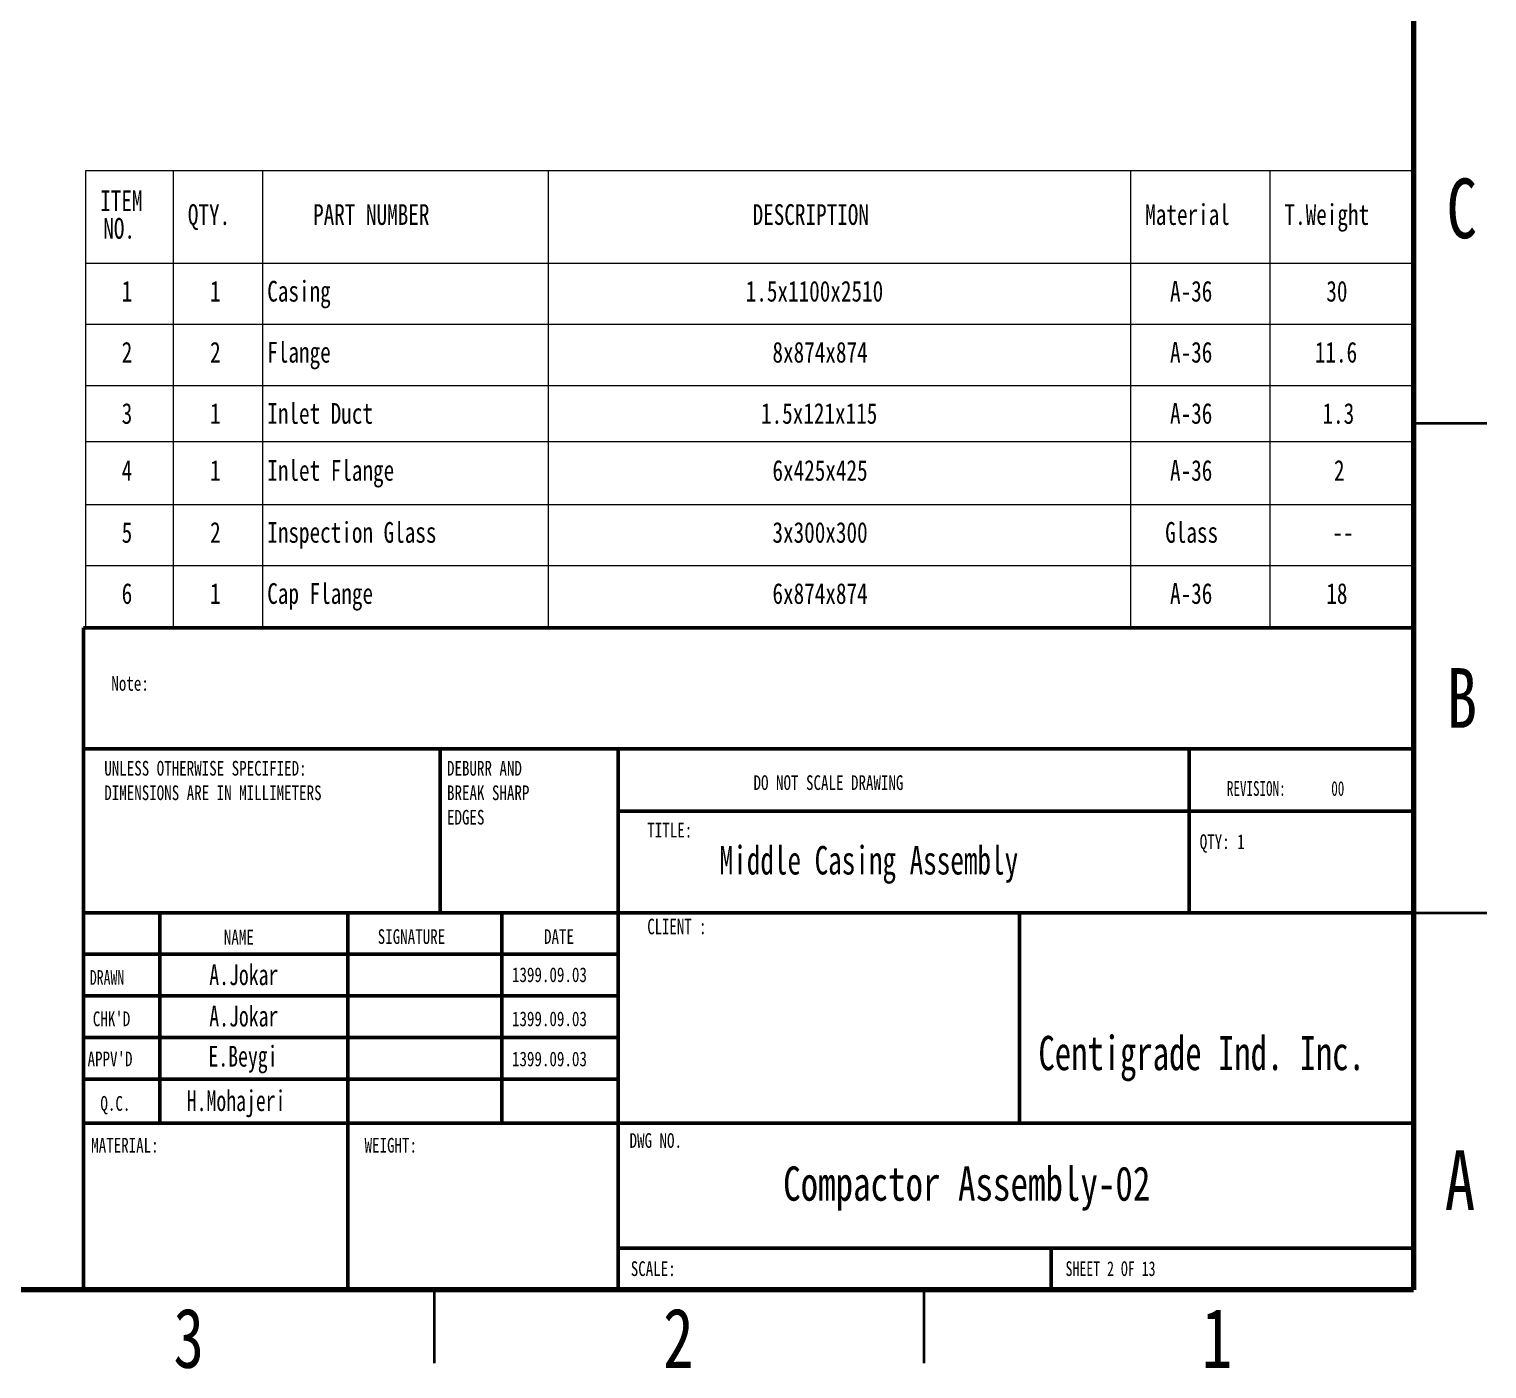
# Paper-space layout 'Sheet2' of a CAD drawing. Header units: millimetres. Extents: x 2 to 418, y 2 to 295.
# Drawn here: x 268.6 to 417.5, y 1.9 to 138.7 of the extents above; entities that cross this region are included whole.
import ezdxf

# ---------------------------------------------------------------- set-up
doc = ezdxf.new("R2010")
doc.units = ezdxf.units.MM
doc.styles.add('SLDTEXTSTYLE0', font='TXT', dxfattribs={"width": 0.75})
doc.styles.add('SLDTEXTSTYLE1', font='TXT', dxfattribs={"width": 0.686449})
doc.styles.add('SLDTEXTSTYLE2', font='TXT', dxfattribs={"width": 0.652778})
doc.styles.add('SLDTEXTSTYLE3', font='TXT', dxfattribs={"width": 0.692308})
doc.styles.add('SLDTEXTSTYLE4', font='TXT', dxfattribs={"width": 0.7})

# ---------------------------------------------------------------- blocks, each defined once
blk = doc.blocks.new('SW_NOTE_16')
at = {"color": 0, "linetype": 'Continuous', "lineweight": 0, "char_height": 1.5, "attachment_point": 1, "style": 'SLDTEXTSTYLE0'}
for s, insert in [('UNLESS OTHERWISE SPECIFIED:', (0, 1.93)), ('DIMENSIONS ARE IN MILLIMETERS', (0, -0.57))]:
    blk.add_mtext(s, dxfattribs=dict(at, insert=insert))
blk = doc.blocks.new('SW_NOTE_17')
at = {"color": 0, "linetype": 'Continuous', "lineweight": 0, "char_height": 1.5, "attachment_point": 1, "style": 'SLDTEXTSTYLE0'}
for s, insert in [('DEBURR AND', (0, 1.93)), ('BREAK SHARP', (0, -0.57)), ('EDGES', (0, -3.07))]:
    blk.add_mtext(s, dxfattribs=dict(at, insert=insert))
blk = doc.blocks.new('SW_TABLEANNOTATION_1')
at = {"color": 0, "linetype": 'Continuous', "lineweight": 0}
for p, q in [((0, 0), (0, -46.53)), ((135.6, 0), (0, 0)), ((8.95, 0), (8.95, -9.43)), ((18.06, 0), (18.06, -9.43)), ((47.25, 0), (47.25, -9.43)), ((106.72, 0), (106.72, -9.43)), ((120.94, 0), (120.94, -9.43)), ((135.6, -46.53), (135.6, 0)), ((0, -9.43), (135.6, -9.43)), ((8.95, -9.43), (8.95, -46.53)), ((18.06, -9.43), (18.06, -46.53)), ((47.25, -9.43), (47.25, -46.53)), ((106.72, -9.43), (106.72, -46.53)), ((120.94, -9.43), (120.94, -46.53)), ((0, -15.66), (135.6, -15.66)), ((0, -21.9), (135.6, -21.9)), ((0, -27.63), (135.6, -27.63)), ((0, -34.06), (135.6, -34.06)), ((0, -40.3), (135.6, -40.3)), ((0, -46.53), (135.6, -46.53))]:
    blk.add_line(p, q, dxfattribs=at)
at = {"color": 0, "linetype": 'Continuous', "lineweight": 0, "attachment_point": 1, "style": 'SLDTEXTSTYLE0'}
for s, insert, char_height in [('ITEM', (1.5, -1.99), 2.117), ('QTY.', (10.45, -3.4), 2.117), ('PART NUMBER', (23.24, -3.4), 2.1167), ('DESCRIPTION', (68.12, -3.4), 2.1167), ('Material', (108.22, -3.4), 2.117), ('T.Weight', (122.44, -3.4), 2.117), ('NO.', (1.81, -4.81), 2.117), ('1', (3.69, -11.23), 2.12), ('1', (12.72, -11.23), 2.12), ('Casing', (18.56, -11.23), 2.117), ('1.5x1100x2510', (67.42, -11.23), 2.1167), ('A-36', (110.75, -11.23), 2.117), ('30', (126.71, -11.23), 2.117), ('2', (3.69, -17.46), 2.12), ('2', (12.72, -17.46), 2.12), ('Flange', (18.56, -17.46), 2.117), ('8x874x874', (70.15, -17.46), 2.117), ('A-36', (110.75, -17.46), 2.117), ('11.6', (125.54, -17.46), 2.117), ('3', (3.69, -23.71), 2.12), ('1', (12.72, -23.71), 2.12), ('Inlet Duct', (18.56, -23.71), 2.117), ('1.5x121x115', (68.98, -23.71), 2.1167), ('A-36', (110.75, -23.71), 2.117), ('1.3', (126.32, -23.71), 2.117), ('4', (3.69, -29.53), 2.12), ('1', (12.72, -29.53), 2.12), ('Inlet Flange', (18.56, -29.53), 2.1167), ('6x425x425', (70.15, -29.53), 2.117), ('A-36', (110.75, -29.53), 2.117), ('2', (127.49, -29.53), 2.12), ('5', (3.69, -35.86), 2.12), ('2', (12.72, -35.86), 2.12), ('Inspection Glass', (18.56, -35.86), 2.1167), ('3x300x300', (70.15, -35.86), 2.117), ('Glass', (110.26, -35.86), 2.117), ('--', (127.33, -35.86), 2.117), ('6', (3.69, -42.1), 2.12), ('1', (12.72, -42.1), 2.12), ('Cap Flange', (18.56, -42.1), 2.117), ('6x874x874', (70.15, -42.1), 2.117), ('A-36', (110.75, -42.1), 2.117), ('18', (126.71, -42.1), 2.117)]:
    blk.add_mtext(s, dxfattribs=dict(at, insert=insert, char_height=char_height))

psp = doc.layouts.new('Sheet2')

# ---------------------------------------------------------------- linework, layer by layer
at = {"color": 7, "linetype": 'Continuous', "lineweight": 70}
for p, q in [((410, 287), (410, 10)), ((410, 10), (10, 10))]:
    psp.add_line(p, q, dxfattribs=at)
at = {"color": 7, "linetype": 'Continuous', "lineweight": 35}
for p, q in [((410, 98.5), (417.5, 98.5)), ((410, 48.5), (417.5, 48.5)), ((310, 10), (310, 2.5)), ((360, 10), (360, 2.5))]:
    psp.add_line(p, q, dxfattribs=at)
at = {"color": 7, "linetype": 'Continuous', "lineweight": 50}
for p, q in [((274.2, 77.597), (410, 77.597)), ((274.2, 77.597), (274.2, 65.25)), ((274.2, 65.25), (410, 65.25)), ((274.2, 65.25), (274.2, 10.25)), ((310.6, 65.25), (310.6, 48.5)), ((328.8, 65.25), (328.8, 10)), ((387.09, 48.5), (387.09, 65.25)), ((410, 58.875), (328.8, 58.875)), ((410, 48.5), (274.2, 48.5)), ((282, 48.5), (282, 27)), ((301.191, 48.5), (301.191, 10.25)), ((316.906, 48.5), (316.906, 27)), ((328.8, 10.25), (328.8, 48.5)), ((369.786, 27), (369.786, 48.5)), ((328.8, 44.25), (274.2, 44.25)), ((328.8, 40), (274.2, 40)), ((328.8, 35.75), (274.2, 35.75)), ((328.8, 31.5), (274.2, 31.5)), ((284.6, 27), (274.2, 27)), ((284.6, 27), (410, 27)), ((328.8, 14.25), (410, 14.25)), ((373, 10), (373, 14.25))]:
    psp.add_line(p, q, dxfattribs=at)

# ---------------------------------------------------------------- block references
at = {"color": 7, "linetype": 'Continuous', "lineweight": 0}
for name, p in [('SW_TABLEANNOTATION_1', (274.396, 124.256)), ('SW_NOTE_16', (276.309, 62.069)), ('SW_NOTE_17', (311.309, 62.069))]:
    psp.add_blockref(name, p, dxfattribs=at)

# ---------------------------------------------------------------- texts
for s, insert, char_height, attachment_point, style in [('C', (414.937, 123.476), 6.096, 2, 'SLDTEXTSTYLE0'), ('B', (414.953, 73.476), 6.096, 2, 'SLDTEXTSTYLE0'), ('Note:', (277.032, 72.666), 1.5, 1, 'SLDTEXTSTYLE0'), ('DO NOT SCALE DRAWING', (342.615, 62.533), 1.5, 1, 'SLDTEXTSTYLE0'), ('REVISION:       00', (390.955, 61.935), 1.5, 1, 'SLDTEXTSTYLE2'), ('TITLE:', (331.76, 57.684), 1.5, 1, 'SLDTEXTSTYLE0'), ('Middle Casing Assembly', (339.152, 55.312), 2.91042, 1, 'SLDTEXTSTYLE4'), ('QTY: 1', (388.179, 56.503), 1.5, 1, 'SLDTEXTSTYLE0'), ('CLIENT :', (331.76, 47.885), 1.5875, 1, 'SLDTEXTSTYLE4'), ('NAME', (288.522, 46.751), 1.5, 1, 'SLDTEXTSTYLE0'), ('SIGNATURE', (304.234, 46.812), 1.5, 1, 'SLDTEXTSTYLE0'), ('DATE', (321.218, 46.812), 1.5, 1, 'SLDTEXTSTYLE0'), ('A.Jokar', (287.033, 43.219), 2.1167, 1, 'SLDTEXTSTYLE4'), ('DRAWN', (274.843, 42.635), 1.5, 1, 'SLDTEXTSTYLE1'), ('1399.09.03', (317.944, 42.917), 1.5, 1, 'SLDTEXTSTYLE0'), ('A.Jokar', (287.033, 38.996), 2.1167, 1, 'SLDTEXTSTYLE4'), ("CHK'D", (275.139, 38.412), 1.5, 1, 'SLDTEXTSTYLE0'), ('1399.09.03', (317.944, 38.412), 1.5, 1, 'SLDTEXTSTYLE0'), ('Centigrade Ind. Inc.', (371.708, 35.923), 3.5, 1, 'SLDTEXTSTYLE4'), ("APPV'D", (274.602, 34.316), 1.5, 1, 'SLDTEXTSTYLE0'), ('E.Beygi', (286.947, 34.9), 2.1167, 1, 'SLDTEXTSTYLE4'), ('1399.09.03', (317.944, 34.316), 1.5, 1, 'SLDTEXTSTYLE0'), ('Q.C.', (275.915, 29.776), 1.5, 1, 'SLDTEXTSTYLE0'), ('H.Mohajeri', (284.734, 30.36), 2.1167, 1, 'SLDTEXTSTYLE4'), ('MATERIAL:', (274.975, 25.505), 1.5, 1, 'SLDTEXTSTYLE0'), ('WEIGHT:', (302.894, 25.503), 1.4986, 1, 'SLDTEXTSTYLE0'), ('DWG NO.', (329.953, 25.986), 1.5, 1, 'SLDTEXTSTYLE0'), ('A', (414.757, 24.226), 6.096, 2, 'SLDTEXTSTYLE0'), ('Compactor Assembly-02', (345.638, 22.59), 3.5, 1, 'SLDTEXTSTYLE0'), ('SCALE:', (330.074, 12.9), 1.5, 1, 'SLDTEXTSTYLE0'), ('SHEET 2 OF 13', (374.478, 12.9), 1.5, 1, 'SLDTEXTSTYLE3'), ('3', (284.939, 8.114), 6.096, 2, 'SLDTEXTSTYLE0'), ('2', (334.939, 8.114), 6.096, 2, 'SLDTEXTSTYLE0'), ('1', (389.939, 8.114), 6.096, 2, 'SLDTEXTSTYLE0')]:
    psp.add_mtext(s, dxfattribs=dict(at, insert=insert, char_height=char_height, attachment_point=attachment_point, style=style))

doc.saveas('drawing.dxf')
